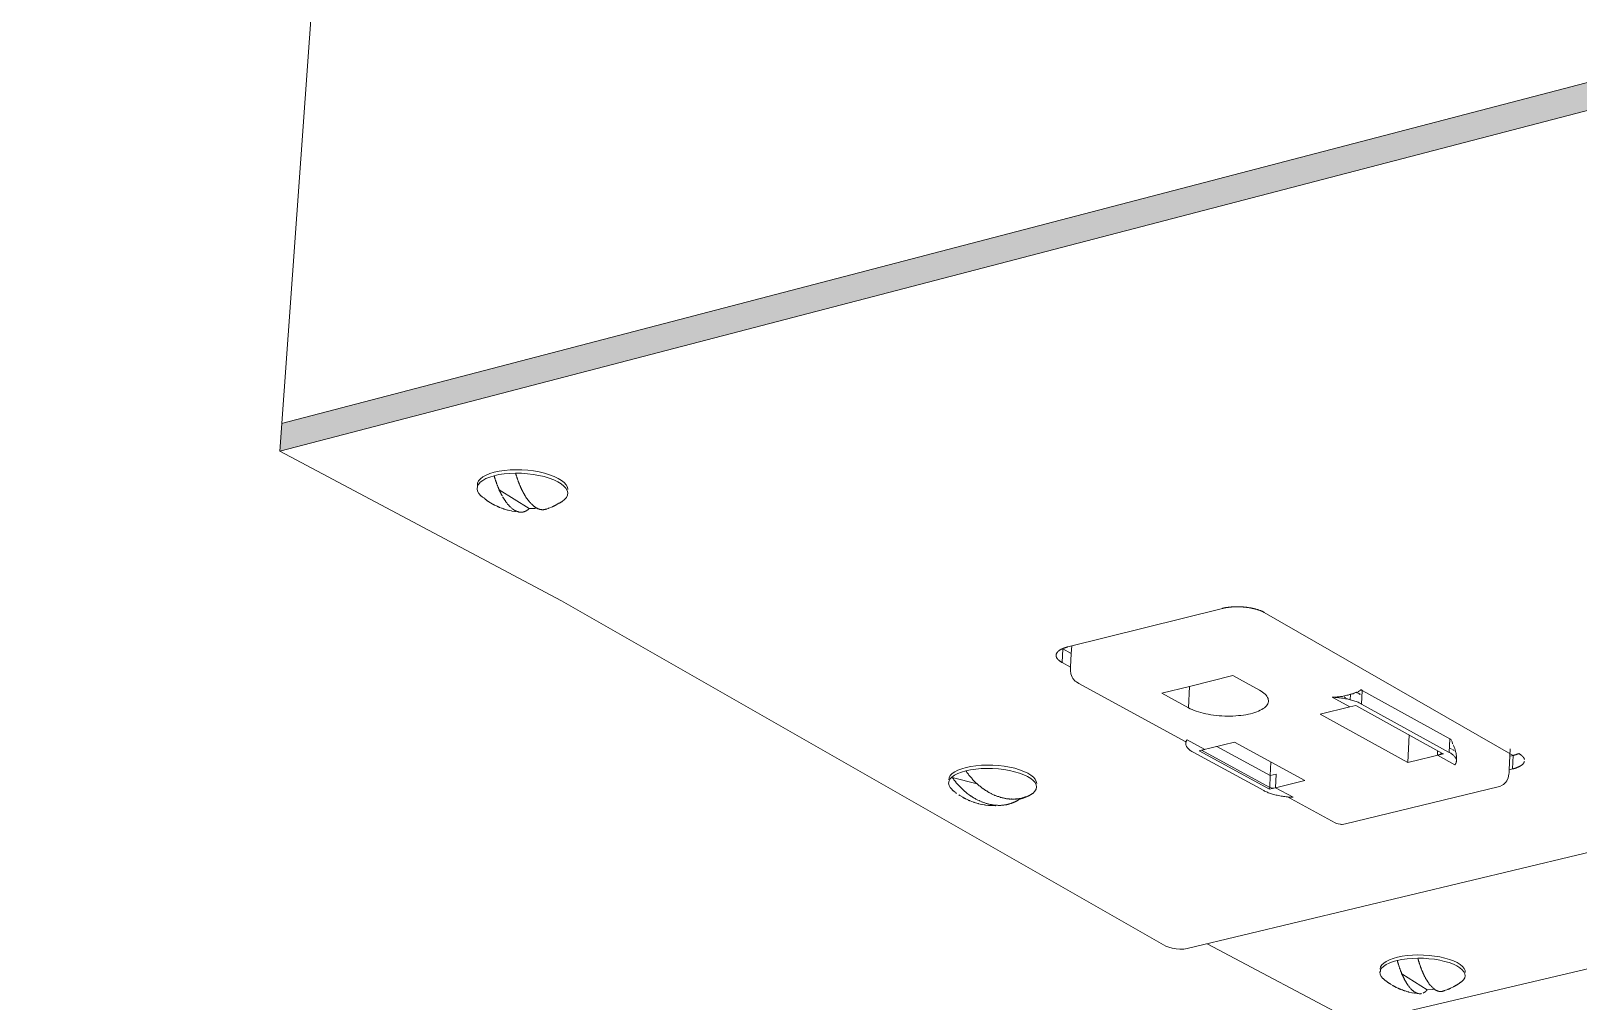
# Model space of a CAD drawing. Header units: metres. Extents: x -692 to 1029, y -233 to 3386.
# Drawn here: x 569.22 to 574.28, y 2833.31 to 2836.48 of the extents above; entities that cross this region are included whole.
import ezdxf

# ---------------------------------------------------------------- set-up
doc = ezdxf.new("R2010")
doc.units = ezdxf.units.M

# ---------------------------------------------------------------- blocks, each defined once
blk = doc.blocks.new('LUMINARIA HERMETICA')
at = {"lineweight": 0, "true_color": 0xc7c8ca, "transparency": 33554559}
h = blk.add_hatch(color=9, dxfattribs=at)
h.dxf.hatch_style = 1
edge = h.paths.add_edge_path()
edge.add_ellipse((1035.33, -120.75), major_axis=(-31.19, -49.48), ratio=0.26984, start_angle=0.549, end_angle=180, ccw=False)
edge.add_line((1005.91, -171.3), (1825.52, -667.86))
edge.add_line((1825.52, -667.86), (1842.75, -678.3))
edge.add_line((1842.75, -678.3), (1845.63, -677.69))
edge.add_line((1845.63, -677.69), (1856.32, -673.59))
edge.add_line((1856.32, -673.59), (1866.43, -667.9))
edge.add_line((1866.43, -667.9), (1875.27, -660.99))
edge.add_line((1875.27, -660.99), (1882.23, -653.36))
edge.add_line((1882.23, -653.36), (1886.83, -645.51))
edge.add_line((1886.83, -645.51), (1888.75, -638))
edge.add_line((1888.75, -638), (1892.28, -589.05))
edge.add_line((1892.28, -589.05), (1066.52, -71.27))
edge = h.paths.add_edge_path()
edge.add_spline(control_points=[(2195.26, -779.02), (2057.54, -692.67), (1919.82, -606.31)], knot_values=[3.393622, 3.393622, 3.393622, 4.181439, 4.181439, 4.181439], weights=[1, 1, 1], degree=2, periodic=0)
edge.add_line((1919.82, -606.31), (1916.99, -646.55))
edge.add_line((1916.99, -646.55), (1914.73, -655.45))
edge.add_line((1914.73, -655.45), (1909, -665.24))
edge.add_line((1909, -665.24), (1900.31, -674.76))
edge.add_line((1900.31, -674.76), (1889.27, -683.36))
edge.add_line((1889.27, -683.36), (1876.63, -690.45))
edge.add_line((1876.63, -690.45), (1868.15, -693.69))
edge.add_line((1868.15, -693.69), (2187.5, -887.17))
edge.add_line((2187.5, -887.17), (2209.44, -900.46))
edge.add_line((2209.44, -900.46), (2215.22, -903.96))
edge.add_line((2215.22, -903.96), (2218.44, -905.91))
edge.add_line((2218.44, -905.91), (2221.63, -907.85))
edge.add_line((2221.63, -907.85), (2223.63, -909.06))
edge.add_spline(control_points=[(2223.63, -909.06), (2234.46, -915), (2251.05, -898.18), (2268.43, -880.56), (2274.61, -856.16), (2280.78, -831.76), (2269.44, -825.54)], knot_values=[0.041557, 0.041557, 0.041557, 1.06048, 1.06048, 2.120959, 2.120959, 3.181439, 3.181439, 3.181439], weights=[0.98966, 0.868067, 1, 0.862686, 1, 0.862686, 1], degree=2, periodic=0)
edge.add_spline(control_points=[(2269.44, -825.54), (2255.51, -816.8), (2241.58, -808.07)], knot_values=[3.181439, 3.181439, 3.181439, 3.261149, 3.261149, 3.261149], weights=[1, 1, 1], degree=2, periodic=0)
edge.add_spline(control_points=[(2241.58, -808.07), (2218.42, -793.54), (2195.26, -779.02)], knot_values=[3.261149, 3.261149, 3.261149, 3.393622, 3.393622, 3.393622], weights=[1, 1, 1], degree=2, periodic=0)
h.paths.add_polyline_path([(2875.24, -1208.41), (2709.62, -1104.67), (2708.31, -1182.56), (2708.15, -1191.77), (2691.66, -1195.66), (2831.46, -1280.27), (2838.01, -1279.34), (2847.54, -1276.38), (2856.43, -1272.02), (2864.09, -1266.55), (2869.98, -1260.34), (2873.71, -1253.83), (2875, -1247.45)])
h.paths.add_polyline_path([(2896.59, -1221.79), (2896.44, -1253.35), (2894.91, -1260.91), (2890.27, -1269.04), (2882.91, -1276.78), (2873.35, -1283.61), (2862.24, -1289.04), (2851.46, -1292.38), (4202.52, -2110.06), (4208.66, -2113.78), (4227.4, -2125.12), (4232.54, -2124.8), (4239.92, -2123.14), (4246.71, -2120.41), (4252.45, -2116.78), (4256.74, -2112.52), (4259.28, -2107.9), (4259.91, -2103.25), (4257.63, -2074.31), (4227.45, -2055.41), (4222.27, -2052.16)])
h.paths.add_polyline_path([(4271.27, -2082.85), (4273.12, -2106.26), (4272.38, -2111.77), (4269.21, -2117.53), (4263.85, -2122.86), (4256.69, -2127.38), (4248.21, -2130.79), (4239.85, -2132.66), (4439.11, -2253.25), (4445.8, -2255.15), (4452.8, -2255.18), (4459.64, -2253.33), (4465.85, -2249.73), (4471, -2244.62), (4474.75, -2238.35), (4476.82, -2231.36), (4477.08, -2224.12), (4475.52, -2217.13), (4472.25, -2210.87), (4467.48, -2205.76)])
at = {"lineweight": 0, "true_color": 0x636466, "transparency": 33554636}
h = blk.add_hatch(color=251, dxfattribs=at)
h.dxf.hatch_style = 1
h.paths.add_polyline_path([(2359.46, -969.76), (1857.33, -1100.87), (1856.65, -1110.29), (2359.07, -979.5)])
h.paths.add_polyline_path([(2359.46, -969.76), (2359.07, -979.5), (2708.15, -1191.77), (2708.31, -1182.56)])
at = {"lineweight": 0}
for p, q in [((1935.17, -1129.08), (1935.01, -1128.91)), ((1936.19, -1130.02), (1936.03, -1129.89)), ((2122.1, -1179.61), (2122.13, -1179.55)), ((2220.5, -1194.32), (2220.93, -1194.57)), ((2221.36, -1194.82), (2221.78, -1195.06)), ((2222.57, -1193.43), (2222.48, -1195.26)), ((2224.67, -1192.79), (2225.01, -1192.98)), ((2225.02, -1192.8), (2224.84, -1192.7)), ((2225.35, -1193.17), (2225.98, -1193.52)), ((2225.99, -1193.34), (2225.36, -1192.99)), ((2166.43, -1209.67), (2166.37, -1209.63)), ((2256.72, -1211.93), (2256.98, -1212.07)), ((2257.22, -1212.2), (2257.45, -1212.32)), ((2257.66, -1212.44), (2258.04, -1212.65)), ((2258.35, -1212.83), (2258.49, -1212.9)), ((2096.52, -1230.12), (2096.83, -1230.24)), ((2098.48, -1230.79), (2098.78, -1230.87)), ((2243.15, -1293.92), (2243.02, -1293.77)), ((2244.03, -1294.75), (2243.89, -1294.64))]:
    blk.add_line(p, q, dxfattribs=at)
for points in [[(2319.04, -1243.82), (2166.75, -1280.25), (2165.62, -1280.44), (2164.35, -1280.49), (2163.01, -1280.4), (2161.71, -1280.19), (2160.52, -1279.86), (2159.53, -1279.44), (1952.98, -1161.45), (1856.65, -1110.29), (1874.02, -869.21), (2067.98, -814.76)], [(1857.33, -1100.87), (2359.46, -969.76), (2708.31, -1182.56)], [(1856.65, -1110.29), (2359.07, -979.5), (2708.15, -1191.77)], [(1935.87, -1130.77), (1934.73, -1130.51), (1934.66, -1130.49), (1934.59, -1130.47), (1934.52, -1130.45), (1933.32, -1130.1), (1933.24, -1130.07), (1933.15, -1130.04), (1933.07, -1130.01), (1932.99, -1129.98), (1932.9, -1129.95), (1932.66, -1129.85), (1932.57, -1129.81), (1932.5, -1129.78), (1931.9, -1129.57), (1931.8, -1129.53), (1931.7, -1129.5), (1931.61, -1129.46), (1931.51, -1129.42), (1931.41, -1129.37), (1931.32, -1129.33), (1931.22, -1129.29), (1931.13, -1129.24), (1931.04, -1129.2), (1930.94, -1129.15), (1930.18, -1128.79), (1930.07, -1128.74), (1929.96, -1128.69), (1929.86, -1128.63), (1929.75, -1128.58), (1929.65, -1128.52), (1929.54, -1128.47), (1929.44, -1128.41), (1929.34, -1128.35), (1929.24, -1128.29), (1928.14, -1127.63), (1928.03, -1127.56), (1927.92, -1127.49), (1927.81, -1127.42), (1927.7, -1127.35), (1927.6, -1127.27), (1927.49, -1127.2), (1927.39, -1127.13), (1927.28, -1127.05), (1927.18, -1126.97), (1927.07, -1126.9), (1926.97, -1126.82), (1926.87, -1126.74), (1926.76, -1126.56), (1926.38, -1126.33), (1926.15, -1126.14), (1925.97, -1126.02), (1925.91, -1125.96), (1925.76, -1125.85), (1925.65, -1125.76), (1925.55, -1125.67), (1925.44, -1125.58), (1924.75, -1124.81), (1924.31, -1124.02), (1924.13, -1123.23), (1924.22, -1122.45), (1924.24, -1122.17), (1924.21, -1122.05), (1924.57, -1121.7), (1925.18, -1120.98), (1926.04, -1120.31), (1927.13, -1119.71), (1928.43, -1119.18), (1929.93, -1118.72)], [(1924.21, -1122.05), (1924.3, -1121.27), (1924.65, -1120.52), (1925.26, -1119.8), (1926.12, -1119.14), (1927.21, -1118.53), (1928.51, -1118), (1930.01, -1117.55), (1931.67, -1117.18), (1933.47, -1116.92), (1935.38, -1116.75), (1937.36, -1116.68), (1939.38, -1116.72), (1941.41, -1116.86), (1943.4, -1117.11), (1945.34, -1117.45), (1947.17, -1117.88), (1948.88, -1118.39), (1950.43, -1118.98), (1951.79, -1119.63), (1952.95, -1120.34), (1953.88, -1121.08), (1954.57, -1121.86), (1955, -1122.65), (1955.17, -1123.44)], [(1931.69, -1123.58), (1931.63, -1123.45), (1931.57, -1123.32), (1931.51, -1123.18), (1931.46, -1123.05), (1931.4, -1122.91), (1931.34, -1122.78), (1931.29, -1122.64), (1931.23, -1122.5), (1931.18, -1122.36), (1931.12, -1122.23), (1931.07, -1122.09), (1931.01, -1121.95), (1930.96, -1121.81), (1930.91, -1121.66), (1930.85, -1121.52), (1930.8, -1121.38), (1930.75, -1121.24), (1930.7, -1121.09), (1930.64, -1120.95), (1930.59, -1120.8), (1930.54, -1120.66), (1930.49, -1120.51), (1930.44, -1120.37), (1930.39, -1120.22), (1930.35, -1120.07), (1930.3, -1119.93), (1930.25, -1119.78), (1930.2, -1119.63), (1930.15, -1119.48), (1930.11, -1119.33), (1930.06, -1119.18), (1930.02, -1119.03), (1929.97, -1118.88), (1929.93, -1118.72), (1931.59, -1118.36), (1933.39, -1118.09), (1935.3, -1117.93), (1937.28, -1117.86), (1939.3, -1117.9), (1941.33, -1118.04), (1943.32, -1118.28), (1945.26, -1118.62), (1947.09, -1119.05), (1948.8, -1119.57), (1950.35, -1120.16), (1951.72, -1120.81), (1952.87, -1121.51), (1953.8, -1122.26), (1954.49, -1123.03), (1954.92, -1123.82), (1955.09, -1124.61), (1954.99, -1125.39), (1954.63, -1126.14), (1954.02, -1126.86), (1953.16, -1127.52), (1953.05, -1127.6)], [(1937.28, -1117.86), (1937.32, -1118.01), (1937.37, -1118.16), (1937.41, -1118.31), (1937.46, -1118.47), (1937.51, -1118.62), (1937.55, -1118.76), (1937.6, -1118.91), (1937.65, -1119.06), (1937.7, -1119.21), (1937.75, -1119.36), (1937.8, -1119.5), (1937.84, -1119.65), (1937.91, -1119.83), (1937.95, -1119.94), (1938.05, -1120.23), (1938.15, -1120.52), (1938.21, -1120.66), (1938.26, -1120.8), (1938.31, -1120.94), (1938.37, -1121.08), (1938.42, -1121.22), (1938.47, -1121.36), (1938.53, -1121.5), (1938.59, -1121.64), (1938.64, -1121.78), (1938.7, -1121.91), (1938.75, -1122.05), (1938.81, -1122.19), (1938.86, -1122.32), (1938.92, -1122.45), (1938.98, -1122.59), (1939.04, -1122.72), (1939.1, -1122.85), (1939.16, -1122.98), (1939.22, -1123.11), (1939.29, -1123.25), (1939.35, -1123.38), (1939.41, -1123.51), (1939.48, -1123.64), (1939.54, -1123.77), (1939.61, -1123.9), (1939.67, -1124.03), (1939.73, -1124.15), (1939.81, -1124.28), (1939.87, -1124.41), (1939.93, -1124.53), (1940, -1124.65), (1940.06, -1124.78), (1940.25, -1124.91), (1940.23, -1125.02), (1940.27, -1125.15), (1940.35, -1125.27), (1940.42, -1125.4), (1940.49, -1125.52), (1940.57, -1125.64), (1940.64, -1125.76), (1940.72, -1125.88), (1940.79, -1126), (1940.89, -1126.12), (1940.95, -1126.25), (1941.04, -1126.37), (1941.12, -1126.49), (1941.21, -1126.62), (1941.4, -1126.76), (1941.39, -1126.86), (1941.48, -1127), (1941.58, -1127.13), (1941.75, -1127.27), (1941.79, -1127.4), (1941.91, -1127.54), (1942.03, -1127.69), (1942.18, -1127.86), (1942.36, -1127.93), (1942.36, -1128.05), (1942.61, -1128.18), (1942.6, -1128.31), (1942.79, -1128.43), (1943.04, -1128.62), (1943.15, -1128.84), (1943.29, -1128.96), (1943.37, -1129.03), (1943.53, -1129.16), (1943.61, -1129.22), (1943.71, -1129.29), (1943.86, -1129.4), (1943.99, -1129.49), (1944.11, -1129.57), (1944.23, -1129.64), (1943.91, -1129.89), (1941.94, -1129.96)], [(1932.72, -1125.64), (1932.65, -1125.52), (1932.58, -1125.39), (1932.52, -1125.27), (1932.45, -1125.14), (1932.38, -1125.01), (1932.32, -1124.89), (1932.25, -1124.76), (1932.19, -1124.63), (1932.12, -1124.5), (1932.06, -1124.37), (1931.99, -1124.24), (1931.93, -1124.11), (1931.87, -1123.97), (1931.78, -1123.85), (1931.68, -1123.73), (1931.69, -1123.58), (1941.94, -1129.96), (1941.91, -1130.01), (1941.82, -1130.07), (1941.76, -1130.12), (1941.7, -1130.17), (1941.65, -1130.22), (1941.59, -1130.27), (1941.53, -1130.32), (1941.46, -1130.37), (1941.4, -1130.41), (1941.34, -1130.46), (1941.28, -1130.5), (1941.22, -1130.54), (1941.16, -1130.58), (1941.09, -1130.62), (1941.03, -1130.66), (1940.97, -1130.7), (1940.91, -1130.73), (1940.84, -1130.77), (1940.78, -1130.8), (1940.71, -1130.83), (1940.65, -1130.86), (1940.58, -1130.89), (1940.52, -1130.92), (1940.45, -1130.95), (1940.39, -1130.97), (1940.32, -1131), (1940.26, -1131.02), (1940.19, -1131.04), (1940.12, -1131.06), (1940.06, -1131.08), (1939.99, -1131.1), (1939.92, -1131.12), (1939.85, -1131.13), (1939.79, -1131.15), (1939.72, -1131.16), (1939.61, -1131.18), (1939.51, -1131.19), (1939.44, -1131.19), (1939.36, -1131.19), (1939.29, -1131.2), (1939.22, -1131.2), (1939.14, -1131.2), (1939.07, -1131.2), (1939, -1131.19), (1938.92, -1131.19)], [(1934.38, -1128.17), (1934.24, -1127.99), (1934.14, -1127.86), (1934.04, -1127.72), (1933.95, -1127.6), (1933.86, -1127.48), (1933.78, -1127.35), (1933.69, -1127.23), (1933.61, -1127.11), (1933.54, -1127), (1933.45, -1126.86), (1933.37, -1126.74), (1933.3, -1126.62), (1933.22, -1126.5), (1933.15, -1126.38), (1933.07, -1126.26), (1933, -1126.13), (1932.92, -1126.01), (1932.83, -1125.89)], [(1934.94, -1128.83), (1934.84, -1128.72), (1934.68, -1128.53), (1934.57, -1128.4), (1934.45, -1128.26)], [(1935.95, -1129.82), (1935.81, -1129.7), (1935.6, -1129.51), (1935.39, -1129.31), (1935.25, -1129.17)], [(1937.11, -1130.99), (1936.98, -1130.95), (1935.98, -1130.8)], [(1936.77, -1130.43), (1936.65, -1130.35), (1936.54, -1130.27), (1936.37, -1130.15), (1936.27, -1130.08)], [(1937.2, -1131.01), (1937.48, -1130.81), (1937.39, -1130.76), (1937.29, -1130.72), (1937.23, -1130.69), (1937.1, -1130.62), (1936.99, -1130.56), (1936.85, -1130.47)], [(1938.24, -1131.08), (1938.36, -1131.15), (1938.43, -1131.14), (1938.32, -1131.1), (1938.24, -1131.08), (1938.15, -1131.05), (1937.99, -1131.01), (1937.91, -1130.98), (1937.83, -1130.95), (1937.75, -1130.92), (1937.66, -1130.89), (1937.57, -1130.85), (1937.48, -1130.81)], [(1938.15, -1131.05), (1938.07, -1131.03), (1937.99, -1131.01)], [(1938.77, -1131.18), (1938.7, -1131.17), (1938.63, -1131.16), (1938.43, -1131.14)], [(1944.23, -1129.64), (1944.33, -1129.7), (1944.44, -1129.76), (1944.54, -1129.82), (1944.63, -1129.86), (1944.72, -1129.91), (1944.81, -1129.95), (1944.91, -1129.99), (1945, -1130.03), (1945.07, -1130.06), (1945.17, -1130.09), (1945.25, -1130.12), (1945.33, -1130.15), (1945.41, -1130.17), (1945.5, -1130.19), (1945.58, -1130.22), (1945.65, -1130.24), (1945.73, -1130.26), (1945.89, -1130.29), (1945.96, -1130.3), (1946.04, -1130.31), (1946.11, -1130.32), (1946.18, -1130.32), (1946.26, -1130.33), (1946.33, -1130.33), (1946.41, -1130.34), (1946.48, -1130.34), (1946.55, -1130.34), (1946.63, -1130.34), (1946.7, -1130.34), (1946.77, -1130.33), (1946.84, -1130.33), (1946.95, -1130.32), (1947.05, -1130.3), (1947.19, -1130.27), (1947.26, -1130.26), (1947.32, -1130.24), (1947.39, -1130.22), (1947.46, -1130.2), (1947.52, -1130.18), (1947.59, -1130.16), (1947.65, -1130.14), (1947.79, -1130.1), (1947.9, -1130.07), (1948.01, -1130.04)], [(1947.05, -1130.3), (1947.12, -1130.29), (1947.19, -1130.27)], [(1948.23, -1129.96), (1948.34, -1129.92), (1948.44, -1129.88), (1948.55, -1129.84), (1948.66, -1129.8), (1949.85, -1129.32), (1949.96, -1129.27), (1950.08, -1129.22), (1950.2, -1129.17), (1950.31, -1129.11), (1950.43, -1129.06), (1950.54, -1129.01), (1950.65, -1128.95), (1950.77, -1128.89), (1950.88, -1128.83), (1950.99, -1128.78), (1951.1, -1128.72), (1952.11, -1128.16), (1952.23, -1128.09), (1952.35, -1128.02), (1952.47, -1127.95), (1952.59, -1127.89), (1952.7, -1127.81), (1952.82, -1127.74), (1952.93, -1127.67), (1953.05, -1127.6), (1953.1, -1127.55)], [(2125.17, -1177.44), (2125.28, -1177.41), (2125.4, -1177.37), (2125.52, -1177.34), (2125.64, -1177.3), (2125.77, -1177.27), (2125.89, -1177.24), (2126.02, -1177.2), (2178.84, -1164.07), (2178.96, -1164.03), (2179.1, -1164), (2179.23, -1163.97)], [(2179.23, -1163.97), (2179.36, -1163.94), (2179.5, -1163.92), (2179.63, -1163.89), (2179.77, -1163.86), (2179.91, -1163.84), (2180.05, -1163.81), (2180.19, -1163.79), (2180.33, -1163.77), (2180.47, -1163.74), (2180.62, -1163.72)], [(2180.62, -1163.72), (2180.76, -1163.7), (2180.91, -1163.68), (2181.06, -1163.67), (2181.21, -1163.65), (2181.36, -1163.63), (2181.51, -1163.62), (2181.66, -1163.6), (2181.81, -1163.59), (2181.96, -1163.58), (2182.12, -1163.57)], [(2182.12, -1163.57), (2182.27, -1163.56), (2182.43, -1163.55), (2182.58, -1163.54), (2182.74, -1163.53), (2182.89, -1163.52), (2183.05, -1163.52), (2183.21, -1163.51), (2183.37, -1163.51), (2183.53, -1163.51)], [(2183.53, -1163.51), (2183.69, -1163.5), (2183.84, -1163.5), (2184, -1163.5), (2184.16, -1163.5), (2184.32, -1163.51), (2184.48, -1163.51), (2184.64, -1163.51), (2184.8, -1163.52), (2184.96, -1163.52), (2185.12, -1163.53), (2185.29, -1163.54)], [(2185.29, -1163.54), (2185.45, -1163.55), (2185.61, -1163.56), (2185.77, -1163.57), (2185.92, -1163.58), (2186.08, -1163.59), (2186.24, -1163.61), (2186.4, -1163.62)], [(2186.4, -1163.62), (2186.56, -1163.64), (2186.72, -1163.65), (2186.88, -1163.67), (2187.03, -1163.69), (2187.19, -1163.71), (2187.35, -1163.73), (2187.5, -1163.75), (2187.66, -1163.77), (2187.81, -1163.79), (2187.96, -1163.82), (2188.12, -1163.84), (2188.27, -1163.87), (2188.42, -1163.9), (2188.57, -1163.92), (2188.72, -1163.95), (2188.87, -1163.98), (2189.02, -1164.01)], [(2189.02, -1164.01), (2189.16, -1164.04), (2189.31, -1164.07), (2189.45, -1164.11), (2189.6, -1164.14), (2189.74, -1164.17), (2189.88, -1164.21), (2190.02, -1164.24), (2190.16, -1164.28), (2190.29, -1164.32), (2190.43, -1164.36), (2190.56, -1164.39), (2190.7, -1164.43)], [(2190.7, -1164.43), (2190.83, -1164.47), (2190.96, -1164.52), (2191.09, -1164.56), (2191.21, -1164.6), (2191.34, -1164.64), (2191.46, -1164.69)], [(2191.46, -1164.69), (2191.59, -1164.73), (2191.71, -1164.78), (2191.83, -1164.82), (2191.94, -1164.87), (2192.06, -1164.92), (2192.17, -1164.96), (2192.29, -1165.01)], [(2277.07, -1214.58), (2278.21, -1214.31), (2193.12, -1165.42), (2193.02, -1165.37), (2192.92, -1165.32), (2192.82, -1165.26), (2192.72, -1165.21), (2192.61, -1165.16), (2192.5, -1165.11), (2192.4, -1165.06), (2192.29, -1165.01)], [(2122.4, -1179.08), (2122.44, -1179.03), (2122.49, -1178.97), (2122.54, -1178.91), (2122.59, -1178.86), (2122.64, -1178.8), (2122.7, -1178.75), (2122.76, -1178.69), (2122.82, -1178.64), (2122.88, -1178.59), (2122.95, -1178.53), (2123.02, -1178.48), (2123.09, -1178.43), (2123.16, -1178.38), (2123.23, -1178.33), (2123.31, -1178.28)], [(2123.31, -1178.28), (2123.39, -1178.23), (2123.47, -1178.18), (2123.56, -1178.13), (2123.64, -1178.08), (2123.73, -1178.04), (2123.82, -1177.99), (2123.91, -1177.94)], [(2123.91, -1177.94), (2124, -1177.9), (2124.1, -1177.85), (2124.18, -1177.82), (2124.3, -1177.77), (2124.4, -1177.72), (2124.5, -1177.68), (2124.61, -1177.64), (2124.72, -1177.6), (2124.83, -1177.56), (2124.94, -1177.52), (2125.05, -1177.48), (2125.17, -1177.44)], [(2124.09, -1182.56), (2124.34, -1177.91), (2127.21, -1179.47)], [(2124.34, -1177.91), (2124.25, -1177.86), (2124.18, -1177.82)], [(2277.18, -1212.02), (2276.86, -1219.19), (2276.82, -1220.24), (2276.78, -1220.73), (2276.56, -1221.91), (2276.02, -1222.98), (2275.7, -1223.38), (2274.93, -1224.19), (2274.45, -1224.47), (2273.61, -1224.93), (2273.14, -1225.08), (2220.92, -1237.7), (2220.35, -1237.8), (2219.72, -1237.84), (2219.56, -1237.84), (2219.22, -1237.83), (2219.07, -1237.81), (2218.44, -1237.72), (2217.88, -1237.57), (2217.43, -1237.38), (2201.14, -1228.47), (2200.68, -1228.42), (2200.23, -1228.37), (2199.78, -1228.31), (2199.33, -1228.24), (2198.89, -1228.17), (2198.46, -1228.09), (2198.03, -1228.01), (2197.6, -1227.92), (2197.19, -1227.83), (2196.78, -1227.73), (2196.38, -1227.62), (2195.99, -1227.51), (2195.61, -1227.4), (2195.25, -1227.28), (2194.89, -1227.15), (2194.54, -1227.02), (2194.2, -1226.89), (2193.88, -1226.75), (2193.57, -1226.61), (2193.27, -1226.46), (2192.98, -1226.31), (2168.87, -1213.22), (2168.59, -1213.07), (2168.34, -1212.91), (2168.09, -1212.75), (2167.86, -1212.59), (2167.64, -1212.42), (2167.45, -1212.25), (2167.26, -1212.08), (2167.09, -1211.91), (2166.94, -1211.74), (2166.81, -1211.56), (2166.69, -1211.39), (2166.59, -1211.21), (2166.5, -1211.03), (2166.44, -1210.86), (2166.39, -1210.68), (2166.35, -1210.5), (2166.34, -1210.32), (2166.34, -1210.15), (2166.36, -1209.97), (2166.4, -1209.79), (2166.37, -1209.63), (2129.73, -1189.74), (2128.93, -1189.2), (2128.47, -1188.87), (2127.77, -1187.99), (2127.48, -1187.56), (2127.04, -1186.44), (2126.93, -1185.23), (2126.94, -1184.73), (2126.96, -1184.12), (2127.21, -1179.47), (2127.36, -1176.87)], [(2126.96, -1184.12), (2124.09, -1182.56), (2123.99, -1182.51), (2123.9, -1182.46), (2123.81, -1182.4), (2123.72, -1182.35), (2123.63, -1182.29), (2123.54, -1182.24), (2123.46, -1182.18), (2123.38, -1182.13), (2123.3, -1182.07), (2123.22, -1182.01), (2123.15, -1181.96), (2123.08, -1181.9), (2123.01, -1181.84), (2122.94, -1181.78), (2122.87, -1181.73), (2122.81, -1181.67), (2122.75, -1181.61), (2122.69, -1181.55), (2122.64, -1181.49), (2122.58, -1181.43), (2122.53, -1181.37), (2122.48, -1181.31), (2122.43, -1181.25), (2122.39, -1181.19), (2122.35, -1181.13), (2122.31, -1181.07), (2122.27, -1181.01), (2122.24, -1180.95), (2122.2, -1180.89), (2122.18, -1180.82), (2122.15, -1180.76), (2122.12, -1180.7), (2122.1, -1180.64), (2122.08, -1180.58), (2122.06, -1180.52), (2122.05, -1180.46), (2122.04, -1180.4), (2122.03, -1180.33), (2122.02, -1180.27), (2122.01, -1180.21), (2122.01, -1180.15), (2122.01, -1180.03), (2122.02, -1179.97), (2122.03, -1179.91), (2122.04, -1179.85), (2122.05, -1179.79), (2122.07, -1179.73)], [(2167.61, -1190.7), (2158.09, -1193.05), (2167.24, -1198.04), (2167.61, -1190.7), (2182.43, -1187.04), (2191.56, -1192.05), (2192.11, -1192.37), (2192.6, -1192.7), (2193.05, -1193.04), (2193.44, -1193.39), (2193.78, -1193.74), (2194.06, -1194.1), (2194.28, -1194.46), (2194.44, -1194.83), (2194.54, -1195.2), (2194.58, -1195.56), (2194.57, -1195.92), (2194.49, -1196.28), (2194.35, -1196.64), (2194.16, -1196.99), (2193.9, -1197.33), (2193.59, -1197.66), (2193.22, -1197.98), (2192.8, -1198.29), (2192.33, -1198.58), (2191.8, -1198.87), (2191.23, -1199.13), (2190.61, -1199.38), (2189.94, -1199.62), (2189.24, -1199.83), (2188.49, -1200.03), (2187.71, -1200.21), (2186.9, -1200.37), (2186.05, -1200.5), (2185.19, -1200.62), (2184.29, -1200.71), (2183.38, -1200.78), (2182.46, -1200.83), (2181.52, -1200.85), (2180.57, -1200.86), (2179.62, -1200.83), (2178.66, -1200.79), (2177.71, -1200.73), (2176.77, -1200.64), (2175.84, -1200.53), (2174.92, -1200.39), (2174.01, -1200.24), (2173.13, -1200.07), (2172.28, -1199.87), (2171.45, -1199.66), (2170.65, -1199.43), (2169.89, -1199.18), (2169.16, -1198.92), (2168.48, -1198.64), (2167.83, -1198.34), (2167.24, -1198.04)], [(2225.03, -1192.66), (2224.84, -1192.7), (2224.67, -1192.79), (2224.29, -1192.85), (2223.91, -1193.01), (2223.51, -1193.2), (2223.11, -1193.29), (2222.7, -1193.39), (2222.57, -1193.43), (2222.28, -1193.52), (2221.84, -1193.68), (2221.41, -1193.76), (2220.97, -1193.84), (2220.52, -1193.95), (2220.06, -1194.07), (2219.91, -1194.11), (2219.61, -1194.14), (2219.15, -1194.19), (2218.68, -1194.26), (2218.21, -1194.33), (2218.07, -1194.36), (2217.74, -1194.36), (2217.27, -1194.36), (2216.8, -1194.38), (2216.33, -1194.4), (2216.8, -1194.42), (2217.27, -1194.45), (2217.74, -1194.49), (2218.2, -1194.53), (2218.66, -1194.58), (2219.12, -1194.63), (2219.58, -1194.69), (2220.03, -1194.76), (2220.48, -1194.83), (2220.92, -1194.91), (2221.35, -1195), (2221.78, -1195.06), (2222.2, -1195.18), (2222.48, -1195.26), (2222.61, -1195.29), (2223.01, -1195.39), (2223.4, -1195.51), (2223.78, -1195.62), (2224.16, -1195.75), (2224.52, -1195.88), (2224.87, -1196.01), (2225.21, -1196.14), (2225.53, -1196.29), (2225.84, -1196.43), (2226.14, -1196.58), (2226.43, -1196.73)], [(2216.33, -1194.4), (2222.36, -1197.73), (2224.4, -1197.23), (2253.88, -1213.49), (2254.36, -1213.75), (2242.21, -1216.71), (2242.65, -1207.3)], [(2226.36, -1192.01), (2226.05, -1192.06), (2225.73, -1192.18), (2225.38, -1192.46), (2225.27, -1192.66)], [(2226.07, -1191.78), (2226.37, -1191.93), (2226.65, -1192.1), (2256.6, -1208.61), (2256.38, -1213.26), (2256.65, -1213.42), (2256.91, -1213.57), (2257.15, -1213.73), (2257.37, -1213.9), (2257.58, -1214.06), (2257.78, -1214.23), (2257.96, -1214.4), (2258.12, -1214.57), (2258.26, -1214.74), (2258.39, -1214.92), (2258.51, -1215.09), (2258.6, -1215.27), (2258.68, -1215.45), (2258.85, -1215.47), (2258.84, -1215.78), (2258.74, -1215.62), (2258.68, -1215.45)], [(2226.65, -1192.1), (2226.43, -1196.73), (2256.38, -1213.26)], [(2242.21, -1216.71), (2212.21, -1200.22), (2222.36, -1197.73)], [(2166.46, -1209.42), (2166.41, -1209.47), (2166.38, -1209.53), (2166.37, -1209.59)], [(2166.4, -1209.79), (2166.43, -1209.67), (2166.48, -1209.41), (2166.53, -1209.32), (2166.61, -1209.28), (2166.61, -1209.19)], [(2194.99, -1225.82), (2195.02, -1225.21), (2195.96, -1225.43), (2197, -1225.34), (2207.05, -1222.89), (2182.97, -1209.77), (2171.69, -1212.53), (2170.88, -1212.73), (2172.89, -1212.24), (2166.83, -1208.94), (2166.72, -1209.06), (2166.61, -1209.19), (2166.53, -1209.32)], [(2256.6, -1208.61), (2256.7, -1208.69), (2256.86, -1208.82), (2257.12, -1208.94)], [(2257.53, -1210.39), (2257.54, -1210.23), (2257.34, -1209.65), (2257.11, -1209.19)], [(2258.85, -1215.47), (2258.85, -1215.1), (2258.83, -1214.75), (2258.8, -1214.4), (2258.74, -1214.04), (2258.68, -1213.62), (2258.59, -1213.21), (2258.49, -1212.9), (2258.49, -1212.82), (2258.35, -1212.41), (2258.24, -1211.98), (2258.09, -1211.52), (2257.92, -1211.11), (2257.74, -1210.73)], [(2170.88, -1212.73), (2194.99, -1225.82), (2197, -1225.34), (2197.23, -1220.72), (2195.22, -1221.21), (2176.91, -1211.25)], [(2171.69, -1212.53), (2195.02, -1225.21), (2195.22, -1221.21), (2195.45, -1216.57)], [(2252.4, -1212.68), (2252.33, -1214.25), (2258.28, -1217.53)], [(2252.33, -1214.25), (2253.38, -1213.83), (2253.88, -1213.49)], [(2258.84, -1215.78), (2258.82, -1216.02), (2258.82, -1216.16), (2258.82, -1216.33), (2258.79, -1216.51), (2258.75, -1216.68), (2258.69, -1216.85), (2258.61, -1217.03), (2258.52, -1217.2), (2258.41, -1217.36), (2258.28, -1217.53), (2258.41, -1217.32)], [(2276.86, -1219.19), (2278, -1218.91), (2278.21, -1214.31), (2278.33, -1214.28), (2278.46, -1214.24), (2278.58, -1214.21), (2278.7, -1214.18), (2278.82, -1214.14), (2278.94, -1214.11), (2279.06, -1214.07), (2279.17, -1214.04), (2279.29, -1214), (2279.4, -1213.96), (2279.51, -1213.92), (2279.62, -1213.88), (2279.72, -1213.84), (2279.83, -1213.8), (2279.93, -1213.76), (2280.03, -1213.72), (2280.13, -1213.67), (2280.28, -1213.74), (2280.37, -1213.79), (2280.46, -1213.84), (2280.54, -1213.89), (2280.62, -1213.95), (2280.71, -1214), (2280.79, -1214.06), (2280.86, -1214.11), (2280.94, -1214.16), (2281.01, -1214.22), (2281.08, -1214.28), (2281.15, -1214.33), (2281.22, -1214.39), (2281.28, -1214.45), (2281.34, -1214.5), (2281.4, -1214.56), (2281.46, -1214.62), (2281.51, -1214.68), (2281.56, -1214.73), (2281.62, -1214.79), (2281.66, -1214.85), (2281.71, -1214.91), (2281.75, -1214.97), (2281.79, -1215.03), (2281.83, -1215.09), (2281.87, -1215.15), (2281.9, -1215.2), (2281.93, -1215.26), (2281.96, -1215.32), (2281.98, -1215.38), (2282.01, -1215.44), (2282.03, -1215.5), (2282.05, -1215.56), (2282.06, -1215.62), (2282.08, -1215.68), (2282.09, -1215.74)], [(2115.38, -1223.93), (2115.25, -1223.19), (2114.88, -1222.45), (2114.25, -1221.72), (2113.38, -1221.02), (2112.3, -1220.35), (2111, -1219.74), (2109.53, -1219.19), (2107.89, -1218.7), (2106.13, -1218.3), (2104.27, -1217.98), (2102.34, -1217.75), (2100.37, -1217.62), (2098.41, -1217.58), (2096.48, -1217.64), (2094.62, -1217.8), (2092.85, -1218.05), (2091.22, -1218.39), (2089.74, -1218.82), (2088.44, -1219.32), (2087.35, -1219.89), (2086.48, -1220.52), (2085.85, -1221.19), (2085.47, -1221.9), (2085.35, -1222.63)], [(2109.32, -1229.37), (2109.42, -1229.3), (2110.9, -1228.88), (2112.19, -1228.38), (2112.18, -1228.26), (2112.3, -1228.21), (2112.41, -1228.16), (2112.52, -1228.1), (2112.64, -1228.05), (2112.75, -1228), (2112.86, -1227.94), (2112.98, -1227.88), (2113.09, -1227.83), (2113.2, -1227.77), (2113.31, -1227.71), (2113.41, -1227.65), (2113.5, -1227.6), (2113.63, -1227.52), (2113.74, -1227.46), (2113.84, -1227.39), (2113.95, -1227.33), (2114.05, -1227.26), (2114.16, -1227.19), (2114.79, -1226.52), (2115.18, -1225.81), (2115.31, -1225.08), (2115.19, -1224.34), (2114.81, -1223.6), (2114.19, -1222.87), (2113.32, -1222.17), (2112.23, -1221.51), (2110.94, -1220.89), (2109.46, -1220.34), (2107.83, -1219.86), (2106.07, -1219.45), (2104.2, -1219.13), (2102.27, -1218.91), (2100.31, -1218.77), (2098.35, -1218.74), (2096.41, -1218.8), (2094.55, -1218.95), (2092.79, -1219.21), (2091.15, -1219.55), (2089.67, -1219.97), (2088.38, -1220.47), (2087.28, -1221.04), (2086.42, -1221.67), (2086.51, -1221.8), (2095.05, -1224.03), (2094.86, -1223.86), (2094.74, -1223.75), (2094.63, -1223.64), (2094.51, -1223.53), (2094.4, -1223.41), (2094.28, -1223.3), (2094.17, -1223.18), (2094.05, -1223.07), (2093.94, -1222.95), (2093.83, -1222.84), (2093.71, -1222.72), (2093.6, -1222.6), (2093.49, -1222.48), (2093.41, -1222.39), (2093.27, -1222.24), (2093.16, -1222.12), (2093.06, -1221.99), (2092.95, -1221.87), (2092.84, -1221.75), (2092.74, -1221.62), (2092.63, -1221.5), (2092.53, -1221.37), (2092.42, -1221.25), (2092.32, -1221.12), (2092.22, -1220.99), (2092.12, -1220.86), (2092.02, -1220.73), (2091.92, -1220.6), (2091.82, -1220.47), (2091.72, -1220.34), (2091.62, -1220.21), (2091.53, -1220.08), (2091.43, -1219.95), (2091.34, -1219.81), (2091.24, -1219.68), (2091.15, -1219.55)], [(2278, -1218.91), (2278.13, -1218.88), (2278.25, -1218.85), (2278.38, -1218.82), (2278.5, -1218.78), (2278.62, -1218.75), (2278.74, -1218.71), (2278.85, -1218.68), (2278.97, -1218.64), (2279.08, -1218.6), (2279.19, -1218.57), (2279.3, -1218.53), (2279.41, -1218.49), (2279.52, -1218.45), (2279.62, -1218.41), (2279.73, -1218.36), (2279.83, -1218.32), (2279.93, -1218.28), (2280.02, -1218.24), (2280.12, -1218.19), (2280.21, -1218.15), (2280.3, -1218.1), (2280.39, -1218.06), (2280.48, -1218.01), (2280.56, -1217.96), (2280.65, -1217.91), (2280.73, -1217.87), (2280.81, -1217.82), (2280.88, -1217.77), (2280.96, -1217.72), (2281.03, -1217.67), (2281.1, -1217.62), (2281.17, -1217.57), (2281.23, -1217.51), (2281.3, -1217.46), (2281.36, -1217.41), (2281.42, -1217.35), (2281.47, -1217.3), (2281.53, -1217.25), (2281.58, -1217.19), (2281.63, -1217.14), (2281.67, -1217.08), (2281.72, -1217.03), (2281.76, -1216.97), (2281.8, -1216.91), (2281.84, -1216.86), (2281.87, -1216.8), (2281.91, -1216.74), (2281.94, -1216.69), (2281.97, -1216.63), (2281.99, -1216.57), (2282.01, -1216.51), (2282.03, -1216.45), (2282.05, -1216.4)], [(2086.42, -1221.67), (2085.79, -1222.34), (2085.42, -1223.03), (2085.28, -1223.78), (2085.41, -1224.53), (2085.8, -1225.27), (2086.43, -1225.99), (2086.53, -1226.08), (2086.64, -1226.17), (2086.74, -1226.26), (2086.85, -1226.34), (2086.92, -1226.39), (2087.3, -1226.69), (2087.64, -1226.9), (2087.69, -1227.02), (2087.79, -1227.1), (2087.89, -1227.18), (2087.99, -1227.26)], [(2086.51, -1221.8), (2086.6, -1221.93), (2086.7, -1222.07), (2086.79, -1222.2), (2086.89, -1222.33), (2086.99, -1222.46), (2087.09, -1222.59), (2087.18, -1222.72), (2087.28, -1222.85), (2087.38, -1222.98), (2087.49, -1223.11), (2087.59, -1223.24), (2087.69, -1223.36), (2087.79, -1223.49), (2087.9, -1223.62), (2088, -1223.74), (2088.11, -1223.87), (2088.21, -1223.99), (2088.32, -1224.11), (2088.43, -1224.23), (2088.54, -1224.36), (2088.65, -1224.48), (2088.76, -1224.6), (2088.87, -1224.72), (2088.98, -1224.84), (2089.09, -1224.95), (2089.2, -1225.07), (2089.32, -1225.19), (2089.43, -1225.3), (2089.54, -1225.42), (2089.66, -1225.53), (2089.77, -1225.65), (2089.89, -1225.76), (2090.01, -1225.87), (2090.13, -1225.98), (2090.23, -1226.09), (2090.37, -1226.2), (2090.49, -1226.31), (2090.62, -1226.42), (2090.75, -1226.53), (2090.87, -1226.64), (2091, -1226.75), (2091.13, -1226.85), (2091.26, -1226.96), (2091.39, -1227.06), (2091.52, -1227.17), (2091.65, -1227.27), (2091.78, -1227.37), (2091.92, -1227.48), (2092.05, -1227.58), (2092.16, -1227.72), (2092.31, -1227.79), (2092.46, -1227.88), (2092.6, -1227.98), (2092.75, -1228.08), (2092.9, -1228.17), (2093.04, -1228.27), (2093.19, -1228.37), (2093.34, -1228.46), (2093.49, -1228.56), (2093.64, -1228.65), (2093.8, -1228.75), (2093.97, -1228.85), (2094.13, -1228.95), (2094.3, -1229.04), (2094.47, -1229.14), (2094.58, -1229.2), (2094.83, -1229.33), (2095.03, -1229.43), (2095.29, -1229.57)], [(2109.07, -1229.12), (2108.93, -1229.14), (2108.79, -1229.15), (2108.66, -1229.17), (2108.52, -1229.18), (2108.38, -1229.19), (2108.24, -1229.21), (2108.1, -1229.22), (2107.99, -1229.18), (2107.83, -1229.22), (2107.68, -1229.24), (2107.53, -1229.24), (2107.38, -1229.24), (2107.22, -1229.24), (2107.07, -1229.24), (2106.92, -1229.24), (2106.77, -1229.23), (2106.62, -1229.18), (2106.46, -1229.21), (2106.29, -1229.21), (2106.12, -1229.2), (2105.95, -1229.18), (2105.78, -1229.16), (2105.6, -1229.11), (2105.43, -1229.13), (2105.23, -1229.1), (2105.04, -1229.07), (2104.83, -1229.01), (2104.62, -1229), (2104.39, -1228.95), (2104.15, -1228.91), (2103.86, -1228.84), (2103.76, -1228.76), (2103.52, -1228.76), (2103.31, -1228.63), (2103.05, -1228.63), (2102.84, -1228.53), (2102.45, -1228.38), (2101.98, -1228.28), (2101.72, -1228.19), (2101.56, -1228.13), (2101.26, -1228.01), (2101.11, -1227.95), (2100.93, -1227.87), (2100.64, -1227.74), (2100.4, -1227.63), (2100.17, -1227.52), (2099.96, -1227.42), (2099.76, -1227.32), (2099.57, -1227.22), (2099.38, -1227.12), (2099.2, -1227.02), (2099.04, -1226.93), (2098.87, -1226.83), (2098.7, -1226.73), (2098.54, -1226.64), (2098.4, -1226.55), (2098.35, -1226.43), (2098.22, -1226.45), (2098.08, -1226.35), (2097.93, -1226.25), (2097.78, -1226.16), (2097.63, -1226.06), (2097.49, -1225.96), (2097.34, -1225.86), (2097.19, -1225.76), (2097.1, -1225.69), (2096.92, -1225.56), (2096.79, -1225.46), (2096.65, -1225.36), (2096.52, -1225.26), (2096.39, -1225.16), (2096.26, -1225.05), (2096.13, -1224.95), (2096, -1224.84), (2095.87, -1224.74), (2095.74, -1224.63), (2095.61, -1224.52), (2095.48, -1224.41), (2095.35, -1224.31), (2095.23, -1224.2), (2095.05, -1224.03)], [(2201.14, -1228.47), (2201.6, -1228.51), (2202.06, -1228.54), (2202.53, -1228.53), (2202.99, -1228.59), (2197, -1225.34)], [(2088.73, -1227.77), (2088.83, -1227.84), (2088.94, -1227.91), (2089.05, -1227.98), (2090.09, -1228.6), (2090.19, -1228.66), (2090.29, -1228.72), (2090.39, -1228.78), (2090.5, -1228.84), (2090.6, -1228.89), (2090.7, -1228.95), (2090.81, -1229), (2090.92, -1229.05), (2091.02, -1229.1), (2091.13, -1229.15), (2092.02, -1229.57), (2092.11, -1229.62), (2092.21, -1229.66), (2092.3, -1229.7), (2092.4, -1229.74), (2092.49, -1229.78), (2092.59, -1229.82), (2092.69, -1229.86), (2093.81, -1230.28), (2093.89, -1230.31), (2093.98, -1230.34), (2094.07, -1230.36), (2094.15, -1230.39), (2095.29, -1230.72), (2095.36, -1230.74), (2095.43, -1230.76), (2095.5, -1230.78), (2096.58, -1231.03)], [(2095.43, -1229.64), (2095.66, -1229.74), (2095.88, -1229.84), (2096.19, -1229.98), (2096.38, -1230.06)], [(2096.74, -1231.06), (2097.65, -1231.2), (2097.79, -1231.24)], [(2096.99, -1230.3), (2097.24, -1230.4), (2097.65, -1230.54), (2098.06, -1230.67), (2098.32, -1230.74)], [(2103.5, -1231.32), (2103.37, -1231.33), (2103.12, -1231.35), (2103.06, -1231.35), (2102.94, -1231.35), (2102.79, -1231.35), (2102.64, -1231.35), (2102.49, -1231.35), (2102.33, -1231.35), (2102.18, -1231.35), (2102.03, -1231.34), (2101.87, -1231.34), (2101.7, -1231.33), (2101.55, -1231.32), (2101.38, -1231.31), (2101.18, -1231.47), (2100.08, -1231.45), (2098.96, -1231.38), (2097.86, -1231.25)], [(2098.93, -1230.91), (2099.12, -1230.95), (2099.44, -1231.02), (2099.65, -1231.06), (2099.88, -1231.11)], [(2100.03, -1231.14), (2100.3, -1231.18), (2100.5, -1231.21), (2100.69, -1231.24), (2100.87, -1231.26), (2101.04, -1231.27), (2101.21, -1231.29), (2101.38, -1231.31)], [(2112.18, -1228.26), (2112.06, -1228.31), (2111.95, -1228.35), (2111.83, -1228.4), (2111.71, -1228.44), (2111.59, -1228.49), (2111.47, -1228.53), (2111.35, -1228.57), (2111.23, -1228.61), (2111.11, -1228.65), (2110.99, -1228.69), (2110.87, -1228.73), (2110.75, -1228.77), (2110.62, -1228.8), (2110.5, -1228.84), (2110.38, -1228.87), (2110.25, -1228.9), (2110.13, -1228.93), (2110, -1228.96), (2109.87, -1229), (2109.74, -1229.01), (2109.61, -1229.04), (2109.47, -1229.06), (2109.34, -1229.08), (2109.2, -1229.1), (2109.07, -1229.12), (2109.32, -1229.37), (2109.21, -1229.44), (2109.11, -1229.5), (2109, -1229.57), (2108.89, -1229.63), (2108.78, -1229.7), (2108.68, -1229.76), (2108.57, -1229.82), (2108.46, -1229.88), (2108.35, -1229.94), (2108.24, -1229.99), (2108.13, -1230.05), (2108.01, -1230.11), (2107.9, -1230.16), (2107.79, -1230.21), (2107.67, -1230.27), (2107.56, -1230.32), (2107.44, -1230.37), (2107.33, -1230.42), (2107.21, -1230.46), (2107.09, -1230.51), (2106.97, -1230.55), (2106.85, -1230.6), (2106.74, -1230.64), (2106.62, -1230.68), (2106.5, -1230.72), (2106.37, -1230.76), (2106.25, -1230.8), (2106.13, -1230.84), (2106.01, -1230.88), (2105.89, -1230.91), (2105.76, -1230.95), (2105.64, -1230.98), (2105.51, -1231.01), (2105.31, -1231.06), (2105.24, -1231.08), (2105.13, -1231.1), (2105, -1231.12), (2104.87, -1231.15), (2104.73, -1231.17), (2104.6, -1231.19), (2104.46, -1231.21), (2104.33, -1231.23), (2104.19, -1231.25), (2104.05, -1231.26), (2103.92, -1231.28), (2103.78, -1231.29), (2103.68, -1231.32), (2103.61, -1231.33), (2103.5, -1231.32), (2103.68, -1231.32)], [(2333.69, -1280.11), (2224.77, -1305.8), (2173.59, -1278.62)], [(2261.86, -1288.49), (2261.78, -1287.78), (2261.45, -1287.07), (2260.88, -1286.38), (2260.07, -1285.72), (2259.04, -1285.09), (2257.82, -1284.5), (2256.41, -1283.98), (2254.85, -1283.52), (2253.15, -1283.14), (2251.36, -1282.83), (2249.5, -1282.62), (2247.6, -1282.49), (2245.69, -1282.46), (2243.81, -1282.51), (2241.99, -1282.66), (2240.27, -1282.9), (2238.66, -1283.23), (2237.2, -1283.63), (2235.92, -1284.11), (2234.83, -1284.65), (2233.96, -1285.24), (2233.31, -1285.88), (2232.91, -1286.55), (2232.75, -1287.25), (2232.85, -1287.68), (2232.82, -1287.82), (2232.84, -1287.96), (2232.69, -1288.37), (2232.79, -1289.08), (2233.12, -1289.78), (2233.7, -1290.47), (2233.81, -1290.56), (2233.91, -1290.65), (2234.01, -1290.73), (2234.1, -1290.8), (2234.51, -1291.14), (2234.71, -1291.3), (2234.8, -1291.38), (2234.9, -1291.46), (2235, -1291.54), (2235.1, -1291.62), (2235.2, -1291.69), (2235.3, -1291.77), (2235.4, -1291.84), (2235.51, -1291.91), (2235.61, -1291.99), (2235.71, -1292.06), (2235.82, -1292.13), (2235.92, -1292.2), (2236.03, -1292.27), (2236.14, -1292.33), (2236.25, -1292.4), (2237.13, -1292.94), (2237.23, -1293), (2237.33, -1293.06), (2237.43, -1293.12), (2237.53, -1293.17), (2237.63, -1293.23), (2237.74, -1293.28), (2237.84, -1293.34), (2237.94, -1293.39), (2238.05, -1293.44), (2238.15, -1293.49), (2238.26, -1293.54), (2238.37, -1293.59), (2238.82, -1293.8), (2238.91, -1293.85), (2239, -1293.89), (2239.1, -1293.94), (2239.19, -1293.98), (2239.29, -1294.02), (2239.38, -1294.07), (2239.48, -1294.11), (2239.57, -1294.15), (2239.67, -1294.19), (2239.77, -1294.22), (2239.87, -1294.26), (2240.18, -1294.34), (2240.26, -1294.38), (2240.34, -1294.42), (2240.75, -1294.59), (2240.84, -1294.62), (2240.92, -1294.65), (2241.01, -1294.68), (2241.1, -1294.71), (2241.18, -1294.74), (2241.27, -1294.76), (2242.2, -1295.03), (2242.27, -1295.05), (2242.34, -1295.07), (2242.42, -1295.09), (2242.49, -1295.11), (2242.56, -1295.13), (2243.58, -1295.36)], [(2232.85, -1287.68), (2233.26, -1287.01), (2233.9, -1286.37), (2234.78, -1285.77), (2235.87, -1285.23), (2237.15, -1284.75), (2238.61, -1284.35)], [(2240.13, -1289.02), (2240.04, -1288.91), (2240.15, -1288.87), (2240.1, -1288.75), (2240.05, -1288.63), (2240, -1288.5), (2239.95, -1288.38), (2239.9, -1288.25), (2239.85, -1288.13), (2239.8, -1288), (2239.75, -1287.87), (2239.71, -1287.75), (2239.66, -1287.62), (2239.61, -1287.49), (2239.56, -1287.36), (2239.52, -1287.23), (2239.47, -1287.09), (2239.42, -1286.96), (2239.38, -1286.83), (2239.33, -1286.7), (2239.29, -1286.56), (2239.24, -1286.43), (2239.2, -1286.29), (2239.15, -1286.16), (2239.11, -1286.02), (2239.06, -1285.89), (2239.02, -1285.75), (2238.98, -1285.61), (2238.93, -1285.47), (2238.89, -1285.33), (2238.85, -1285.2), (2238.81, -1285.06), (2238.77, -1284.92), (2238.73, -1284.78), (2238.69, -1284.63), (2238.65, -1284.49), (2238.61, -1284.35), (2240.21, -1284.03), (2241.94, -1283.79), (2243.76, -1283.64), (2245.64, -1283.58), (2247.54, -1283.61), (2249.45, -1283.74), (2251.31, -1283.96), (2253.1, -1284.26), (2254.8, -1284.65), (2256.36, -1285.1), (2257.77, -1285.63), (2258.99, -1286.21), (2260.02, -1286.84), (2260.82, -1287.51), (2261.4, -1288.2), (2261.73, -1288.9), (2261.81, -1289.61), (2261.65, -1290.3), (2261.23, -1290.97), (2260.58, -1291.61), (2260.48, -1291.69), (2260.37, -1291.77), (2260.25, -1291.84), (2260.14, -1291.92), (2259.83, -1292.12), (2259.71, -1292.21), (2259.5, -1292.31), (2259.4, -1292.42), (2259.29, -1292.49), (2259.19, -1292.56), (2259.08, -1292.63), (2258.98, -1292.7), (2258.87, -1292.76), (2258.76, -1292.83), (2258.65, -1292.89), (2258.54, -1292.96), (2258.43, -1293.02), (2258.32, -1293.08), (2258.21, -1293.14), (2258.1, -1293.2), (2257.99, -1293.26), (2257.87, -1293.32), (2256.83, -1293.83), (2256.73, -1293.88), (2256.62, -1293.93), (2256.52, -1293.98), (2256.41, -1294.02), (2256.3, -1294.07), (2256.2, -1294.11), (2256.09, -1294.16), (2255.98, -1294.2), (2255.87, -1294.24), (2254.79, -1294.64), (2254.69, -1294.68), (2254.59, -1294.71), (2254.49, -1294.74), (2254.39, -1294.77), (2254.29, -1294.8), (2254.19, -1294.83), (2254.02, -1294.88), (2253.93, -1294.9), (2253.79, -1294.92), (2253.73, -1294.93), (2253.61, -1294.94), (2253.54, -1294.95), (2253.48, -1294.95), (2253.42, -1294.95), (2253.36, -1294.95), (2253.29, -1294.95), (2253.23, -1294.95), (2253.17, -1294.94), (2253.11, -1294.94), (2253.04, -1294.93), (2252.91, -1294.91), (2252.84, -1294.9), (2252.78, -1294.88), (2252.71, -1294.86), (2252.64, -1294.85), (2252.57, -1294.83), (2252.5, -1294.81)], [(2248.78, -1291.24), (2248.83, -1291.15), (2248.7, -1291.13), (2248.63, -1291.02), (2248.57, -1290.91), (2248.5, -1290.8), (2248.44, -1290.69), (2248.38, -1290.58), (2248.31, -1290.46), (2248.25, -1290.35), (2248.21, -1290.23), (2248.24, -1290.13), (2248.07, -1290.01), (2248.01, -1289.89), (2247.95, -1289.78), (2247.9, -1289.67), (2247.84, -1289.55), (2247.78, -1289.43), (2247.73, -1289.32), (2247.67, -1289.2), (2247.62, -1289.08), (2247.56, -1288.96), (2247.51, -1288.84), (2247.45, -1288.72), (2247.39, -1288.59), (2247.34, -1288.47), (2247.29, -1288.35), (2247.23, -1288.23), (2247.18, -1288.11), (2247.13, -1287.98), (2247.08, -1287.86), (2247.03, -1287.74), (2246.98, -1287.61), (2246.93, -1287.48), (2246.88, -1287.36), (2246.83, -1287.23), (2246.79, -1287.1), (2246.74, -1286.98), (2246.69, -1286.85), (2246.64, -1286.72), (2246.59, -1286.59), (2246.55, -1286.46), (2246.5, -1286.32), (2246.45, -1286.19), (2246.41, -1286.06), (2246.31, -1285.79), (2246.23, -1285.52), (2246.17, -1285.36), (2246.14, -1285.25), (2246.09, -1285.12), (2246.05, -1284.98), (2246.01, -1284.84), (2245.96, -1284.7), (2245.92, -1284.56), (2245.88, -1284.43), (2245.84, -1284.29), (2245.8, -1284.15), (2245.76, -1284), (2245.72, -1283.86), (2245.68, -1283.72), (2245.64, -1283.58)], [(2242.47, -1293.09), (2242.35, -1292.93), (2242.27, -1292.81), (2242.18, -1292.69), (2242.11, -1292.57), (2242.03, -1292.46), (2241.96, -1292.35), (2241.88, -1292.24), (2241.81, -1292.12), (2241.75, -1292.03), (2241.67, -1291.9), (2241.61, -1291.79), (2241.54, -1291.68), (2241.48, -1291.57), (2241.41, -1291.46), (2241.35, -1291.34), (2241.28, -1291.23), (2241.22, -1291.11), (2241.14, -1291.01), (2241.02, -1290.92), (2241.04, -1290.78), (2240.98, -1290.66), (2240.93, -1290.55), (2240.87, -1290.43), (2240.81, -1290.32), (2240.75, -1290.2), (2240.7, -1290.08), (2240.64, -1289.97), (2240.58, -1289.85), (2240.53, -1289.73), (2240.47, -1289.61), (2240.42, -1289.48), (2240.36, -1289.36), (2240.31, -1289.24), (2240.23, -1289.12), (2240.13, -1289.02), (2240.15, -1288.87), (2248.87, -1294.38), (2248.77, -1294.49), (2248.72, -1294.55), (2248.67, -1294.6), (2248.62, -1294.65), (2248.57, -1294.7), (2248.52, -1294.75), (2248.47, -1294.8), (2248.42, -1294.84), (2248.37, -1294.89), (2248.32, -1294.93), (2248.27, -1294.98), (2248.22, -1295.02), (2248.16, -1295.06), (2248.11, -1295.1), (2248.06, -1295.14), (2248.01, -1295.17), (2247.95, -1295.21), (2247.9, -1295.24), (2247.85, -1295.28), (2247.79, -1295.31), (2247.74, -1295.34), (2247.68, -1295.37), (2247.63, -1295.4), (2247.57, -1295.43), (2247.52, -1295.46), (2247.46, -1295.48)], [(2242.95, -1293.69), (2242.87, -1293.59), (2242.73, -1293.42), (2242.64, -1293.3), (2242.53, -1293.17)], [(2243.82, -1294.57), (2243.7, -1294.47), (2243.52, -1294.3), (2243.34, -1294.12), (2243.22, -1294)], [(2243.75, -1295.39), (2244.55, -1295.51), (2244.62, -1295.53), (2244.73, -1295.56), (2244.81, -1295.57), (2245.12, -1295.43), (2245.04, -1295.4), (2244.91, -1295.34), (2244.79, -1295.27), (2244.7, -1295.22), (2244.58, -1295.15)], [(2244.52, -1295.11), (2244.41, -1295.04), (2244.32, -1294.97), (2244.17, -1294.87), (2244.09, -1294.8)], [(2245.35, -1295.53), (2245.41, -1295.55), (2245.48, -1295.57), (2245.55, -1295.59), (2245.41, -1295.55), (2245.27, -1295.5), (2245.19, -1295.47), (2245.12, -1295.43)], [(2248.7, -1291.13), (2248.78, -1291.24), (2248.84, -1291.36), (2248.91, -1291.47), (2248.98, -1291.58), (2249.06, -1291.69), (2249.23, -1291.82), (2249.21, -1291.92), (2249.29, -1292.04), (2249.38, -1292.16), (2249.53, -1292.29), (2249.56, -1292.4), (2249.66, -1292.54), (2249.76, -1292.67), (2249.89, -1292.83), (2250.05, -1292.88), (2250.04, -1293), (2250.27, -1293.11), (2250.27, -1293.25), (2250.37, -1293.33), (2250.63, -1293.51), (2250.72, -1293.7), (2250.84, -1293.81), (2250.91, -1293.87), (2251.05, -1293.98), (2251.11, -1294.04), (2251.19, -1294.1), (2251.33, -1294.2)], [(2252.35, -1294.76), (2252.29, -1294.73), (2252.22, -1294.7), (2252.13, -1294.67), (2252.06, -1294.63), (2251.98, -1294.6), (2251.9, -1294.56), (2251.81, -1294.51), (2251.72, -1294.46), (2251.64, -1294.4), (2251.54, -1294.34), (2251.43, -1294.27), (2251.33, -1294.2), (2250.74, -1294.32), (2248.87, -1294.38)], [(2245.27, -1295.5), (2245.35, -1295.53), (2245.19, -1295.47)], [(2246.92, -1295.68), (2246.83, -1295.68), (2246.77, -1295.69), (2246.71, -1295.7), (2246.65, -1295.7), (2246.59, -1295.71), (2246.53, -1295.71), (2246.46, -1295.72), (2246.4, -1295.72), (2246.34, -1295.72), (2246.28, -1295.72), (2246.22, -1295.71), (2246.15, -1295.71), (2246.09, -1295.7), (2245.88, -1295.69), (2245.76, -1295.65), (2245.69, -1295.63), (2245.62, -1295.61), (2245.55, -1295.59)]]:
    blk.add_lwpolyline(points, dxfattribs=at)
for points in [[(1938.85, -1131.18), (1938.92, -1131.19), (1938.77, -1131.18)], [(2122.4, -1179.08), (2122.31, -1179.2), (2122.24, -1179.31), (2122.28, -1179.26), (2122.31, -1179.2), (2122.35, -1179.14)], [(2122.07, -1179.73), (2122.1, -1179.61), (2122.08, -1179.67)], [(2122.18, -1179.43), (2122.15, -1179.49), (2122.13, -1179.55), (2122.18, -1179.43), (2122.24, -1179.31), (2122.21, -1179.37)], [(2252.43, -1294.79), (2252.5, -1294.81), (2252.35, -1294.76)]]:
    blk.add_lwpolyline(points, close=True, dxfattribs=at)

msp = doc.modelspace()

# ---------------------------------------------------------------- block references
at = {"lineweight": 0, "xscale": 0.00957152040810214, "yscale": 0.00957152040810214, "zscale": 0.00957152040810214}
msp.add_blockref('LUMINARIA HERMETICA', (552.2666, 2845.7324), dxfattribs=at)

doc.saveas('drawing.dxf')
